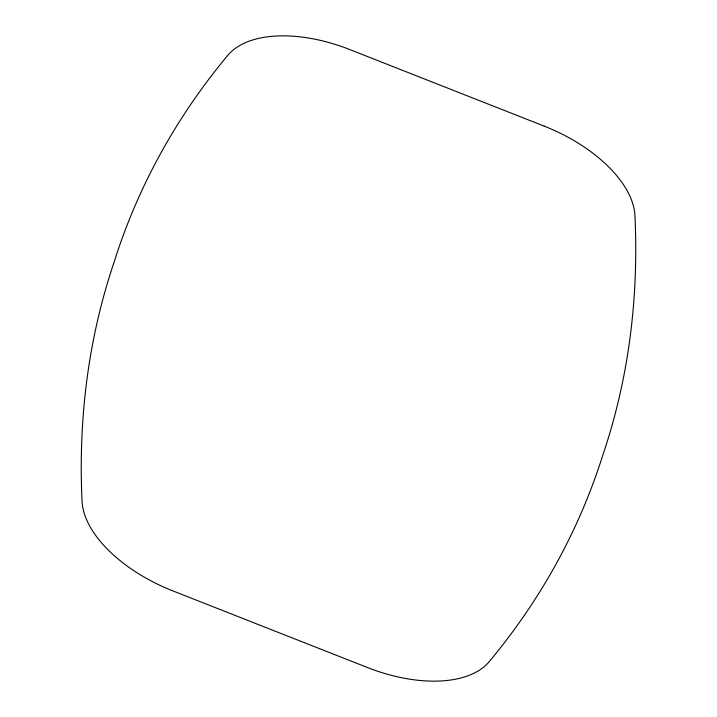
<?xml version="1.0" encoding="UTF-8"?>
<svg xmlns="http://www.w3.org/2000/svg" width="717" height="717" viewBox="0 0 717 717"><rect width="100%" height="100%" fill="white"/><g stroke="black" fill="none" stroke-linecap="round" stroke-linejoin="round"><path stroke-width="1.08" d="M544.248 126.147L349.636 49.509A116.844 63.123 22.9 0 0 227.737 55.388A2044.248 1104.386 22.9 0 0 114.066 262.243A2044.248 1104.386 22.9 0 0 82.052 501.246A116.844 63.123 22.9 0 0 172.752 590.853L367.364 667.491A116.844 63.123 22.9 0 0 489.263 661.612A2044.248 1104.386 22.9 0 0 602.934 454.757A2044.248 1104.386 22.9 0 0 634.948 215.754A116.844 63.123 22.9 0 0 544.248 126.147"/></g></svg>
